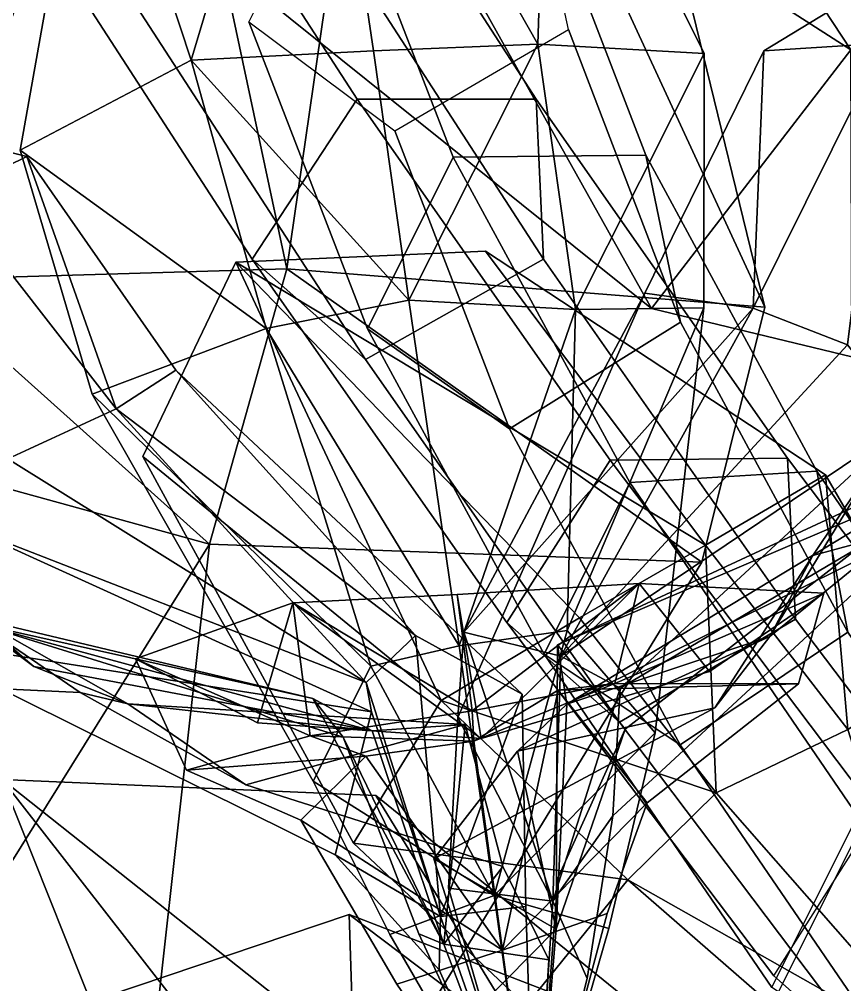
# Model space of a CAD drawing. Header units: metres. Extents: x -488 to 282, y -579 to 399.
# Drawn here: x -65.57 to -52.36, y 300.25 to 315.69 of the extents above; entities that cross this region are included whole.
import ezdxf

# ---------------------------------------------------------------- set-up
doc = ezdxf.new("R2010")
doc.units = ezdxf.units.M

msp = doc.modelspace()

# ---------------------------------------------------------------- linework, layer by layer
at = {"layer": 'coreopsi_1InfInt', "color": 3}
for points in [[(-60.1623, 314.4141, 371.7483), (-63.9857, 320.3177, 379.5451), (-65.6881, 317.7935, 380.6216), (-61.8406, 311.8542, 372.7771)], [(-57.298, 314.4136, 373.2398), (-61.09732, 320.2814, 380.989), (-63.9857, 320.3177, 379.5451), (-60.1623, 314.4141, 371.7483)], [(-57.1794, 311.8532, 375.2043), (-60.9876, 317.7344, 382.9713), (-61.09732, 320.2814, 380.989), (-57.298, 314.4136, 373.2398)], [(-61.8406, 311.8542, 372.7771), (-65.6881, 317.7935, 380.6216), (-63.8677, 316.1735, 382.7408), (-60.02931, 310.2476, 374.914)], [(-60.02931, 310.2476, 374.914), (-63.8677, 316.1735, 382.7408), (-60.9876, 317.7344, 382.9713), (-57.1794, 311.8532, 375.2043)], [(-56.114, 308.6348, 363.9719), (-60.1623, 314.4141, 371.7483), (-61.8406, 311.8542, 372.7771), (-57.767, 306.0399, 364.9532)], [(-53.2752, 308.6692, 365.5109), (-57.298, 314.4136, 373.2398), (-60.1623, 314.4141, 371.7483), (-56.114, 308.6348, 363.9719)], [(-53.1471, 306.0959, 367.4577), (-57.1794, 311.8532, 375.2043), (-57.298, 314.4136, 373.2398), (-53.2752, 308.6692, 365.5109)], [(-57.767, 306.0399, 364.9532), (-61.8406, 311.8542, 372.7771), (-60.02931, 310.2476, 374.914), (-55.9651, 304.4463, 367.1078)], [(-55.9651, 304.4463, 367.1078), (-60.02931, 310.2476, 374.914), (-57.1794, 311.8532, 375.2043), (-53.1471, 306.0959, 367.4577)], [(-51.8434, 302.9832, 356.2206), (-56.114, 308.6348, 363.9719), (-57.767, 306.0399, 364.9532), (-53.4963, 300.3883, 357.2019)], [(-49.0046, 303.0176, 357.7596), (-53.2752, 308.6692, 365.5109), (-56.114, 308.6348, 363.9719), (-51.8434, 302.9832, 356.2206)], [(-48.8765, 300.4443, 359.7064), (-53.1471, 306.0959, 367.4577), (-53.2752, 308.6692, 365.5109), (-49.0046, 303.0176, 357.7596)], [(-53.4963, 300.3883, 357.2019), (-57.767, 306.0399, 364.9532), (-55.9651, 304.4463, 367.1078), (-51.6944, 298.7947, 359.3566)], [(-51.6944, 298.7947, 359.3566), (-55.9651, 304.4463, 367.1078), (-53.1471, 306.0959, 367.4577), (-48.8765, 300.4443, 359.7064)], [(-47.5608, 297.293, 348.4448), (-52.06836, 302.835, 356.1957), (-53.4401, 300.0885, 357.3616), (-48.9666, 294.5897, 349.6696)]]:
    msp.add_3dface(points, dxfattribs=at)
at = {"layer": 'coreopsi_1Pdcel', "color": 3}
for points in [[(-58.6247, 313.4855, 373.572), (-60.5261, 318.3973, 382.9061), (-61.8979, 315.6508, 384.0719), (-59.9965, 310.739, 374.7379)], [(-55.54, 313.5164, 374.5272), (-57.3749, 318.2856, 383.6033), (-60.5261, 318.3973, 382.9061), (-58.6247, 313.4855, 373.572)], [(-54.9881, 310.8452, 376.256), (-56.7821, 315.5267, 385.1737), (-57.3749, 318.2856, 383.6033), (-55.54, 313.5164, 374.5272)], [(-59.9965, 310.739, 374.7379), (-61.8979, 315.6508, 384.0719), (-59.5615, 313.9077, 385.4616), (-57.7265, 309.1385, 376.3855)], [(-57.7265, 309.1385, 376.3855), (-59.5615, 313.9077, 385.4616), (-56.7821, 315.5267, 385.1737), (-54.9881, 310.8452, 376.256)], [(-52.8039, 308.4625, 365.8404), (-55.54, 313.5164, 374.5272), (-58.6247, 313.4855, 373.572), (-55.7964, 308.2814, 364.6399)], [(-52.3087, 305.8836, 367.72), (-54.9881, 310.8452, 376.256), (-55.54, 313.5164, 374.5272), (-52.8039, 308.4625, 365.8404)], [(-55.7964, 308.2814, 364.6399), (-58.6247, 313.4855, 373.572), (-59.9965, 310.739, 374.7379), (-57.1681, 305.5349, 365.8058)], [(-57.1681, 305.5349, 365.8058), (-59.9965, 310.739, 374.7379), (-57.7265, 309.1385, 376.3855), (-54.9905, 304.0846, 367.6987)], [(-54.9905, 304.0846, 367.6987), (-57.7265, 309.1385, 376.3855), (-54.9881, 310.8452, 376.256), (-52.3087, 305.8836, 367.72)], [(-49.1601, 303.1285, 357.562), (-52.8039, 308.4625, 365.8404), (-55.7964, 308.2814, 364.6399), (-52.1526, 302.9474, 356.3615)], [(-48.6649, 300.5497, 359.4415), (-52.3087, 305.8836, 367.72), (-52.8039, 308.4625, 365.8404), (-49.1601, 303.1285, 357.562)], [(-52.1526, 302.9474, 356.3615), (-55.7964, 308.2814, 364.6399), (-57.1681, 305.5349, 365.8058), (-53.5244, 300.2009, 357.5273)], [(-51.3467, 298.7507, 359.4203), (-54.9905, 304.0846, 367.6987), (-52.3087, 305.8836, 367.72), (-48.6649, 300.5497, 359.4415)], [(-53.5244, 300.2009, 357.5273), (-57.1681, 305.5349, 365.8058), (-54.9905, 304.0846, 367.6987), (-51.3467, 298.7507, 359.4203)]]:
    msp.add_3dface(points, dxfattribs=at)
at = {"layer": 'coreopsi_1Petal1', "color": 3}
for points in [[(-60.8493, 320.7155, 407.27), (-52.2617, 315.2002, 419.8884), (-58.03383, 323.9669, 405.9756)], [(-60.8493, 320.7155, 407.27), (-58.03383, 323.9669, 405.9756), (-52.2617, 315.2002, 419.8884)], [(-58.03383, 323.9669, 405.9756), (-52.2617, 315.2002, 419.8884), (-46.9813, 319.6498, 419.1722)], [(-58.03383, 323.9669, 405.9756), (-46.9813, 319.6498, 419.1722), (-52.2617, 315.2002, 419.8884)], [(-63.4394, 321.7989, 406.2522), (-61.2859, 311.6996, 421.1251), (-59.5315, 323.8283, 406.7253)], [(-63.4394, 321.7989, 406.2522), (-59.5315, 323.8283, 406.7253), (-61.2859, 311.6996, 421.1251)], [(-61.2859, 311.6996, 421.1251), (-53.6404, 311.0825, 421.0309), (-59.5315, 323.8283, 406.7253)], [(-61.2859, 311.6996, 421.1251), (-59.5315, 323.8283, 406.7253), (-53.6404, 311.0825, 421.0309)], [(-59.5315, 323.8283, 406.7253), (-53.6404, 311.0825, 421.0309), (-55.9557, 320.5616, 403.0473)], [(-59.5315, 323.8283, 406.7253), (-55.9557, 320.5616, 403.0473), (-53.6404, 311.0825, 421.0309)], [(-80.8054, 317.8318, 414.5568), (-77.1933, 311.4828, 416.899), (-64.5336, 322.9262, 406.3829)], [(-80.8054, 317.8318, 414.5568), (-64.5336, 322.9262, 406.3829), (-77.1933, 311.4828, 416.899)], [(-64.5336, 322.9262, 406.3829), (-77.1933, 311.4828, 416.899), (-63.2759, 317.8304, 403.311)], [(-64.5336, 322.9262, 406.3829), (-63.2759, 317.8304, 403.311), (-77.1933, 311.4828, 416.899)], [(-67.8192, 322.1645, 405.326), (-73.461, 313.0645, 417.5224), (-63.4394, 321.7989, 406.2522)], [(-67.8192, 322.1645, 405.326), (-63.4394, 321.7989, 406.2522), (-73.461, 313.0645, 417.5224)], [(-63.4394, 321.7989, 406.2522), (-73.461, 313.0645, 417.5224), (-67.2487, 311.5212, 420.2095)], [(-63.4394, 321.7989, 406.2522), (-67.2487, 311.5212, 420.2095), (-73.461, 313.0645, 417.5224)], [(-67.2487, 311.5212, 420.2095), (-61.2859, 311.6996, 421.1251), (-63.4394, 321.7989, 406.2522)], [(-67.2487, 311.5212, 420.2095), (-63.4394, 321.7989, 406.2522), (-61.2859, 311.6996, 421.1251)], [(-60.8577, 321.6022, 302.045), (-64.4275, 319.9188, 303.7593), (-62.8201, 315.0346, 310.0045)], [(-60.8577, 321.6022, 302.045), (-62.8201, 315.0346, 310.0045), (-64.4275, 319.9188, 303.7593)], [(-60.8577, 321.6022, 302.045), (-62.8201, 315.0346, 310.0045), (-59.9017, 315.1851, 310.5082)], [(-60.8577, 321.6022, 302.045), (-59.9017, 315.1851, 310.5082), (-62.8201, 315.0346, 310.0045)], [(-57.2713, 315.2949, 311.0136), (-57.1156, 320.1652, 304.6288), (-60.8577, 321.6022, 302.045)], [(-57.2713, 315.2949, 311.0136), (-60.8577, 321.6022, 302.045), (-57.1156, 320.1652, 304.6288)], [(-59.9017, 315.1851, 310.5082), (-57.2713, 315.2949, 311.0136), (-60.8577, 321.6022, 302.045)], [(-59.9017, 315.1851, 310.5082), (-60.8577, 321.6022, 302.045), (-57.2713, 315.2949, 311.0136)], [(-64.5581, 318.3719, 403.7068), (-55.4523, 311.0632, 420.7401), (-60.8493, 320.7155, 407.27)], [(-64.5581, 318.3719, 403.7068), (-60.8493, 320.7155, 407.27), (-55.4523, 311.0632, 420.7401)], [(-60.8493, 320.7155, 407.27), (-55.4523, 311.0632, 420.7401), (-52.2617, 315.2002, 419.8884)], [(-60.8493, 320.7155, 407.27), (-52.2617, 315.2002, 419.8884), (-55.4523, 311.0632, 420.7401)], [(-54.6088, 315.1452, 310.7393), (-57.1156, 320.1652, 304.6288), (-57.2713, 315.2949, 311.0136)], [(-54.6088, 315.1452, 310.7393), (-57.2713, 315.2949, 311.0136), (-57.1156, 320.1652, 304.6288)], [(-62.8201, 315.0346, 310.0045), (-64.4275, 319.9188, 303.7593), (-65.5529, 313.5982, 310.1531)], [(-62.8201, 315.0346, 310.0045), (-65.5529, 313.5982, 310.1531), (-64.4275, 319.9188, 303.7593)], [(-51.7176, 315.3063, 312.686), (-45.9561, 319.8627, 309.297), (-53.6543, 315.1862, 310.28)], [(-51.7176, 315.3063, 312.686), (-53.6543, 315.1862, 310.28), (-45.9561, 319.8627, 309.297)], [(-65.4464, 313.4942, 311.0572), (-73.3964, 315.484, 309.7686), (-66.6935, 312.8864, 313.3511)], [(-65.4464, 313.4942, 311.0572), (-66.6935, 312.8864, 313.3511), (-73.3964, 315.484, 309.7686)], [(-59.3328, 311.1958, 311.4252), (-57.2713, 315.2949, 311.0136), (-59.9017, 315.1851, 310.5082)], [(-59.3328, 311.1958, 311.4252), (-59.9017, 315.1851, 310.5082), (-57.2713, 315.2949, 311.0136)], [(-59.3328, 311.1958, 311.4252), (-56.6668, 311.0478, 311.8011), (-57.2713, 315.2949, 311.0136)], [(-59.3328, 311.1958, 311.4252), (-57.2713, 315.2949, 311.0136), (-56.6668, 311.0478, 311.8011)], [(-56.6668, 311.0478, 311.8011), (-54.6088, 315.1452, 310.7393), (-57.2713, 315.2949, 311.0136)], [(-56.6668, 311.0478, 311.8011), (-57.2713, 315.2949, 311.0136), (-54.6088, 315.1452, 310.7393)], [(-51.7176, 315.3063, 312.686), (-53.6543, 315.1862, 310.28), (-53.8224, 311.0699, 313.2915)], [(-51.7176, 315.3063, 312.686), (-53.8224, 311.0699, 313.2915), (-53.6543, 315.1862, 310.28)], [(-51.7176, 315.3063, 312.686), (-53.8224, 311.0699, 313.2915), (-52.3164, 310.4846, 314.99)], [(-51.7176, 315.3063, 312.686), (-52.3164, 310.4846, 314.99), (-53.8224, 311.0699, 313.2915)], [(-59.9017, 315.1851, 310.5082), (-62.8201, 315.0346, 310.0045), (-59.3328, 311.1958, 311.4252)], [(-59.9017, 315.1851, 310.5082), (-59.3328, 311.1958, 311.4252), (-62.8201, 315.0346, 310.0045)], [(-54.6157, 311.0746, 311.6597), (-54.6088, 315.1452, 310.7393), (-56.6668, 311.0478, 311.8011)], [(-54.6157, 311.0746, 311.6597), (-56.6668, 311.0478, 311.8011), (-54.6088, 315.1452, 310.7393)], [(-53.8224, 311.0699, 313.2915), (-53.6543, 315.1862, 310.28), (-55.5608, 311.3101, 310.8836)], [(-53.8224, 311.0699, 313.2915), (-55.5608, 311.3101, 310.8836), (-53.6543, 315.1862, 310.28)], [(-55.4523, 311.0632, 420.7401), (-52.2458, 310.2892, 430.9657), (-52.2617, 315.2002, 419.8884)], [(-55.4523, 311.0632, 420.7401), (-52.2617, 315.2002, 419.8884), (-52.2458, 310.2892, 430.9657)], [(-62.8201, 315.0346, 310.0045), (-65.5529, 313.5982, 310.1531), (-61.6165, 310.7423, 311.699)], [(-62.8201, 315.0346, 310.0045), (-61.6165, 310.7423, 311.699), (-65.5529, 313.5982, 310.1531)], [(-62.8201, 315.0346, 310.0045), (-61.6165, 310.7423, 311.699), (-59.3328, 311.1958, 311.4252)], [(-62.8201, 315.0346, 310.0045), (-59.3328, 311.1958, 311.4252), (-61.6165, 310.7423, 311.699)], [(-61.6165, 310.7423, 311.699), (-65.5529, 313.5982, 310.1531), (-64.4047, 309.6918, 311.7169)], [(-61.6165, 310.7423, 311.699), (-64.4047, 309.6918, 311.7169), (-65.5529, 313.5982, 310.1531)], [(-64.0191, 309.4577, 313.0122), (-65.4464, 313.4942, 311.0572), (-66.6935, 312.8864, 313.3511)], [(-64.0191, 309.4577, 313.0122), (-66.6935, 312.8864, 313.3511), (-65.4464, 313.4942, 311.0572)], [(-63.06568, 310.075, 311.2982), (-65.4464, 313.4942, 311.0572), (-64.0191, 309.4577, 313.0122)], [(-63.06568, 310.075, 311.2982), (-64.0191, 309.4577, 313.0122), (-65.4464, 313.4942, 311.0572)], [(-65.7511, 308.6581, 314.9178), (-64.0191, 309.4577, 313.0122), (-66.6935, 312.8864, 313.3511)], [(-65.7511, 308.6581, 314.9178), (-66.6935, 312.8864, 313.3511), (-64.0191, 309.4577, 313.0122)], [(-54.5874, 307.2781, 407.1255), (-58.1085, 311.9804, 403.3595), (-62.1053, 311.8026, 402.2822)], [(-54.5874, 307.2781, 407.1255), (-62.1053, 311.8026, 402.2822), (-58.1085, 311.9804, 403.3595)], [(-52.6648, 308.4011, 406.442), (-58.1085, 311.9804, 403.3595), (-54.5874, 307.2781, 407.1255)], [(-52.6648, 308.4011, 406.442), (-54.5874, 307.2781, 407.1255), (-58.1085, 311.9804, 403.3595)], [(-62.5274, 307.2923, 432.5173), (-61.2859, 311.6996, 421.1251), (-67.2487, 311.5212, 420.2095)], [(-62.5274, 307.2923, 432.5173), (-67.2487, 311.5212, 420.2095), (-61.2859, 311.6996, 421.1251)], [(-62.1053, 311.8026, 402.2822), (-63.59, 308.6976, 403.7418), (-58.8166, 304.7937, 407.1134)], [(-62.1053, 311.8026, 402.2822), (-58.8166, 304.7937, 407.1134), (-63.59, 308.6976, 403.7418)], [(-62.5274, 307.2923, 432.5173), (-54.6475, 307.0043, 431.4445), (-61.2859, 311.6996, 421.1251)], [(-62.5274, 307.2923, 432.5173), (-61.2859, 311.6996, 421.1251), (-54.6475, 307.0043, 431.4445)], [(-56.605, 306.1149, 407.1019), (-54.5874, 307.2781, 407.1255), (-62.1053, 311.8026, 402.2822)], [(-56.605, 306.1149, 407.1019), (-62.1053, 311.8026, 402.2822), (-54.5874, 307.2781, 407.1255)], [(-62.1053, 311.8026, 402.2822), (-58.8166, 304.7937, 407.1134), (-56.605, 306.1149, 407.1019)], [(-62.1053, 311.8026, 402.2822), (-56.605, 306.1149, 407.1019), (-58.8166, 304.7937, 407.1134)], [(-61.2859, 311.6996, 421.1251), (-54.6475, 307.0043, 431.4445), (-53.6404, 311.0825, 421.0309)], [(-61.2859, 311.6996, 421.1251), (-53.6404, 311.0825, 421.0309), (-54.6475, 307.0043, 431.4445)], [(-69.5809, 309.2332, 430.3351), (-62.5274, 307.2923, 432.5173), (-67.2487, 311.5212, 420.2095)], [(-69.5809, 309.2332, 430.3351), (-67.2487, 311.5212, 420.2095), (-62.5274, 307.2923, 432.5173)], [(-59.3328, 311.1958, 311.4252), (-61.6165, 310.7423, 311.699), (-58.5285, 305.6691, 315.4657)], [(-59.3328, 311.1958, 311.4252), (-58.5285, 305.6691, 315.4657), (-61.6165, 310.7423, 311.699)], [(-58.5285, 305.6691, 315.4657), (-56.6668, 311.0478, 311.8011), (-59.3328, 311.1958, 311.4252)], [(-58.5285, 305.6691, 315.4657), (-59.3328, 311.1958, 311.4252), (-56.6668, 311.0478, 311.8011)], [(-58.4545, 305.8867, 315.6622), (-55.5608, 311.3101, 310.8836), (-58.5527, 304.5226, 313.7361)], [(-58.4545, 305.8867, 315.6622), (-58.5527, 304.5226, 313.7361), (-55.5608, 311.3101, 310.8836)], [(-53.8224, 311.0699, 313.2915), (-55.5608, 311.3101, 310.8836), (-58.4545, 305.8867, 315.6622)], [(-53.8224, 311.0699, 313.2915), (-58.4545, 305.8867, 315.6622), (-55.5608, 311.3101, 310.8836)], [(-56.8011, 305.9131, 315.4556), (-56.6668, 311.0478, 311.8011), (-58.5285, 305.6691, 315.4657)], [(-56.8011, 305.9131, 315.4556), (-58.5285, 305.6691, 315.4657), (-56.6668, 311.0478, 311.8011)], [(-56.9004, 305.5041, 316.2929), (-53.8224, 311.0699, 313.2915), (-58.4545, 305.8867, 315.6622)], [(-56.9004, 305.5041, 316.2929), (-58.4545, 305.8867, 315.6622), (-53.8224, 311.0699, 313.2915)], [(-52.3164, 310.4846, 314.99), (-53.8224, 311.0699, 313.2915), (-56.9004, 305.5041, 316.2929)], [(-52.3164, 310.4846, 314.99), (-56.9004, 305.5041, 316.2929), (-53.8224, 311.0699, 313.2915)], [(-55.3926, 304.2741, 315.842), (-54.6157, 311.0746, 311.6597), (-56.8011, 305.9131, 315.4556)], [(-55.3926, 304.2741, 315.842), (-56.8011, 305.9131, 315.4556), (-54.6157, 311.0746, 311.6597)], [(-56.8011, 305.9131, 315.4556), (-54.6157, 311.0746, 311.6597), (-56.6668, 311.0478, 311.8011)], [(-56.8011, 305.9131, 315.4556), (-56.6668, 311.0478, 311.8011), (-54.6157, 311.0746, 311.6597)], [(-61.6165, 310.7423, 311.699), (-64.4047, 309.6918, 311.7169), (-59.9449, 305.3393, 316.3846)], [(-61.6165, 310.7423, 311.699), (-59.9449, 305.3393, 316.3846), (-64.4047, 309.6918, 311.7169)], [(-58.5285, 305.6691, 315.4657), (-61.6165, 310.7423, 311.699), (-59.9449, 305.3393, 316.3846)], [(-58.5285, 305.6691, 315.4657), (-59.9449, 305.3393, 316.3846), (-61.6165, 310.7423, 311.699)], [(-56.9004, 305.5041, 316.2929), (-51.331, 309.2496, 317.1752), (-52.3164, 310.4846, 314.99)], [(-56.9004, 305.5041, 316.2929), (-52.3164, 310.4846, 314.99), (-51.331, 309.2496, 317.1752)], [(-59.2262, 305.8323, 314.9154), (-63.06568, 310.075, 311.2982), (-64.0191, 309.4577, 313.0122)], [(-59.2262, 305.8323, 314.9154), (-64.0191, 309.4577, 313.0122), (-63.06568, 310.075, 311.2982)], [(-57.5197, 304.8965, 313.8998), (-63.06568, 310.075, 311.2982), (-59.2262, 305.8323, 314.9154)], [(-57.5197, 304.8965, 313.8998), (-59.2262, 305.8323, 314.9154), (-63.06568, 310.075, 311.2982)], [(-59.9449, 305.3393, 316.3846), (-64.4047, 309.6918, 311.7169), (-60.8665, 303.4998, 315.2238)], [(-59.9449, 305.3393, 316.3846), (-60.8665, 303.4998, 315.2238), (-64.4047, 309.6918, 311.7169)], [(-60.01786, 305.0803, 316.2761), (-64.0191, 309.4577, 313.0122), (-65.7511, 308.6581, 314.9178)], [(-60.01786, 305.0803, 316.2761), (-65.7511, 308.6581, 314.9178), (-64.0191, 309.4577, 313.0122)], [(-59.2262, 305.8323, 314.9154), (-64.0191, 309.4577, 313.0122), (-60.01786, 305.0803, 316.2761)], [(-59.2262, 305.8323, 314.9154), (-60.01786, 305.0803, 316.2761), (-64.0191, 309.4577, 313.0122)], [(-74.7915, 287.6216, 446.4449), (-62.5274, 307.2923, 432.5173), (-69.5809, 309.2332, 430.3351)], [(-74.7915, 287.6216, 446.4449), (-69.5809, 309.2332, 430.3351), (-62.5274, 307.2923, 432.5173)], [(-55.9511, 304.9888, 317.6629), (-51.331, 309.2496, 317.1752), (-56.9004, 305.5041, 316.2929)], [(-55.9511, 304.9888, 317.6629), (-56.9004, 305.5041, 316.2929), (-51.331, 309.2496, 317.1752)], [(-55.9511, 304.9888, 317.6629), (-50.1815, 308.3899, 318.6472), (-51.331, 309.2496, 317.1752)], [(-55.9511, 304.9888, 317.6629), (-51.331, 309.2496, 317.1752), (-50.1815, 308.3899, 318.6472)], [(-52.8706, 307.111, 328.2674), (-45.4742, 309.1185, 331.4432), (-51.768, 308.7621, 326.4661)], [(-52.8706, 307.111, 328.2674), (-51.768, 308.7621, 326.4661), (-45.4742, 309.1185, 331.4432)], [(-56.9541, 305.6853, 316.5289), (-49.9546, 308.9382, 317.5523), (-55.8738, 304.3348, 314.9198)], [(-56.9541, 305.6853, 316.5289), (-55.8738, 304.3348, 314.9198), (-49.9546, 308.9382, 317.5523)], [(-51.1033, 308.1866, 320.1968), (-49.9546, 308.9382, 317.5523), (-56.9541, 305.6853, 316.5289)], [(-51.1033, 308.1866, 320.1968), (-56.9541, 305.6853, 316.5289), (-49.9546, 308.9382, 317.5523)], [(-53.5595, 305.8156, 323.7953), (-52.8706, 307.111, 328.2674), (-51.768, 308.7621, 326.4661)], [(-53.5595, 305.8156, 323.7953), (-51.768, 308.7621, 326.4661), (-52.8706, 307.111, 328.2674)], [(-51.9032, 307.1626, 322.148), (-53.5595, 305.8156, 323.7953), (-51.768, 308.7621, 326.4661)], [(-51.9032, 307.1626, 322.148), (-51.768, 308.7621, 326.4661), (-53.5595, 305.8156, 323.7953)], [(-65.7511, 308.6581, 314.9178), (-66.5493, 307.6212, 316.863), (-60.01786, 305.0803, 316.2761)], [(-65.7511, 308.6581, 314.9178), (-60.01786, 305.0803, 316.2761), (-66.5493, 307.6212, 316.863)], [(-58.8166, 304.7937, 407.1134), (-63.59, 308.6976, 403.7418), (-60.2212, 302.5092, 407.2518)], [(-58.8166, 304.7937, 407.1134), (-60.2212, 302.5092, 407.2518), (-63.59, 308.6976, 403.7418)], [(-65.3379, 305.336, 322.0759), (-66.2475, 306.0237, 319.6323), (-68.7887, 308.3811, 322.2798)], [(-65.3379, 305.336, 322.0759), (-68.7887, 308.3811, 322.2798), (-66.2475, 306.0237, 319.6323)], [(-65.3379, 305.336, 322.0759), (-68.7887, 308.3811, 322.2798), (-67.8489, 307.4302, 324.6034)], [(-65.3379, 305.336, 322.0759), (-67.8489, 307.4302, 324.6034), (-68.7887, 308.3811, 322.2798)], [(-56.06935, 302.9457, 318.4574), (-50.1815, 308.3899, 318.6472), (-55.9511, 304.9888, 317.6629)], [(-56.06935, 302.9457, 318.4574), (-55.9511, 304.9888, 317.6629), (-50.1815, 308.3899, 318.6472)], [(-52.309, 304.3276, 406.4457), (-52.6648, 308.4011, 406.442), (-54.5874, 307.2781, 407.1255)], [(-52.309, 304.3276, 406.4457), (-54.5874, 307.2781, 407.1255), (-52.6648, 308.4011, 406.442)], [(-50.8626, 305.2839, 406.0163), (-52.6648, 308.4011, 406.442), (-52.309, 304.3276, 406.4457)], [(-50.8626, 305.2839, 406.0163), (-52.309, 304.3276, 406.4457), (-52.6648, 308.4011, 406.442)], [(-56.8046, 304.7332, 317.9538), (-51.1033, 308.1866, 320.1968), (-56.9541, 305.6853, 316.5289)], [(-56.8046, 304.7332, 317.9538), (-56.9541, 305.6853, 316.5289), (-51.1033, 308.1866, 320.1968)], [(-51.9032, 307.1626, 322.148), (-51.1033, 308.1866, 320.1968), (-56.8046, 304.7332, 317.9538)], [(-51.9032, 307.1626, 322.148), (-56.8046, 304.7332, 317.9538), (-51.1033, 308.1866, 320.1968)], [(-66.5493, 307.6212, 316.863), (-67.5517, 305.8135, 319.0089), (-59.9352, 304.6114, 317.9292)], [(-66.5493, 307.6212, 316.863), (-59.9352, 304.6114, 317.9292), (-67.5517, 305.8135, 319.0089)], [(-60.01786, 305.0803, 316.2761), (-66.5493, 307.6212, 316.863), (-59.9352, 304.6114, 317.9292)], [(-60.01786, 305.0803, 316.2761), (-59.9352, 304.6114, 317.9292), (-66.5493, 307.6212, 316.863)], [(-67.8489, 307.4302, 324.6034), (-66.7509, 306.3934, 327.1554), (-65.3379, 305.336, 322.0759)], [(-67.8489, 307.4302, 324.6034), (-65.3379, 305.336, 322.0759), (-66.7509, 306.3934, 327.1554)], [(-74.7915, 287.6216, 446.4449), (-64.3289, 291.1534, 445.5572), (-62.5274, 307.2923, 432.5173)], [(-74.7915, 287.6216, 446.4449), (-62.5274, 307.2923, 432.5173), (-64.3289, 291.1534, 445.5572)], [(-62.5274, 307.2923, 432.5173), (-64.3289, 291.1534, 445.5572), (-54.6475, 307.0043, 431.4445)], [(-62.5274, 307.2923, 432.5173), (-54.6475, 307.0043, 431.4445), (-64.3289, 291.1534, 445.5572)], [(-54.4147, 303.3135, 406.606), (-54.5874, 307.2781, 407.1255), (-56.605, 306.1149, 407.1019)], [(-54.4147, 303.3135, 406.606), (-56.605, 306.1149, 407.1019), (-54.5874, 307.2781, 407.1255)], [(-54.4147, 303.3135, 406.606), (-52.309, 304.3276, 406.4457), (-54.5874, 307.2781, 407.1255)], [(-54.4147, 303.3135, 406.606), (-54.5874, 307.2781, 407.1255), (-52.309, 304.3276, 406.4457)], [(-56.8046, 304.7332, 317.9538), (-53.5595, 305.8156, 323.7953), (-51.9032, 307.1626, 322.148)], [(-56.8046, 304.7332, 317.9538), (-51.9032, 307.1626, 322.148), (-53.5595, 305.8156, 323.7953)], [(-54.4407, 304.6768, 325.263), (-52.8706, 307.111, 328.2674), (-53.5595, 305.8156, 323.7953)], [(-54.4407, 304.6768, 325.263), (-53.5595, 305.8156, 323.7953), (-52.8706, 307.111, 328.2674)], [(-58.5633, 306.489, 329.321), (-55.6485, 306.6651, 329.8369), (-58.3215, 304.6248, 325.6407)], [(-58.5633, 306.489, 329.321), (-58.3215, 304.6248, 325.6407), (-55.6485, 306.6651, 329.8369)], [(-58.1769, 304.1845, 339.7258), (-55.6485, 306.6651, 329.8369), (-58.5633, 306.489, 329.321)], [(-58.1769, 304.1845, 339.7258), (-58.5633, 306.489, 329.321), (-55.6485, 306.6651, 329.8369)], [(-55.6485, 306.6651, 329.8369), (-56.03609, 305.0655, 325.3608), (-58.3215, 304.6248, 325.6407)], [(-55.6485, 306.6651, 329.8369), (-58.3215, 304.6248, 325.6407), (-56.03609, 305.0655, 325.3608)], [(-58.1769, 304.1845, 339.7258), (-54.5224, 305.2566, 337.7229), (-55.6485, 306.6651, 329.8369)], [(-58.1769, 304.1845, 339.7258), (-55.6485, 306.6651, 329.8369), (-54.5224, 305.2566, 337.7229)], [(-55.6485, 306.6651, 329.8369), (-52.6953, 306.511, 328.9373), (-56.03609, 305.0655, 325.3608)], [(-55.6485, 306.6651, 329.8369), (-56.03609, 305.0655, 325.3608), (-52.6953, 306.511, 328.9373)], [(-55.6485, 306.6651, 329.8369), (-54.5224, 305.2566, 337.7229), (-52.6953, 306.511, 328.9373)], [(-55.6485, 306.6651, 329.8369), (-52.6953, 306.511, 328.9373), (-54.5224, 305.2566, 337.7229)], [(-58.3215, 304.6248, 325.6407), (-61.1902, 306.3536, 328.8035), (-58.5633, 306.489, 329.321)], [(-58.3215, 304.6248, 325.6407), (-58.5633, 306.489, 329.321), (-61.1902, 306.3536, 328.8035)], [(-58.5633, 306.489, 329.321), (-61.1902, 306.3536, 328.8035), (-58.1769, 304.1845, 339.7258)], [(-58.5633, 306.489, 329.321), (-58.1769, 304.1845, 339.7258), (-61.1902, 306.3536, 328.8035)], [(-56.03609, 305.0655, 325.3608), (-52.6953, 306.511, 328.9373), (-53.1016, 305.0599, 324.8443)], [(-56.03609, 305.0655, 325.3608), (-53.1016, 305.0599, 324.8443), (-52.6953, 306.511, 328.9373)], [(-66.7509, 306.3934, 327.1554), (-72.9938, 305.3127, 332.1853), (-64.594, 304.9229, 328.8105)], [(-66.7509, 306.3934, 327.1554), (-64.594, 304.9229, 328.8105), (-72.9938, 305.3127, 332.1853)], [(-60.3847, 304.2083, 314.517), (-67.3248, 306.3618, 317.914), (-60.8712, 304.8247, 316.567)], [(-60.3847, 304.2083, 314.517), (-60.8712, 304.8247, 316.567), (-67.3248, 306.3618, 317.914)], [(-60.8712, 304.8247, 316.567), (-67.3248, 306.3618, 317.914), (-66.2475, 306.0237, 319.6323)], [(-60.8712, 304.8247, 316.567), (-66.2475, 306.0237, 319.6323), (-67.3248, 306.3618, 317.914)], [(-66.7509, 306.3934, 327.1554), (-64.594, 304.9229, 328.8105), (-63.8301, 304.7379, 323.7683)], [(-66.7509, 306.3934, 327.1554), (-63.8301, 304.7379, 323.7683), (-64.594, 304.9229, 328.8105)], [(-66.7509, 306.3934, 327.1554), (-63.8301, 304.7379, 323.7683), (-65.3379, 305.336, 322.0759)], [(-66.7509, 306.3934, 327.1554), (-65.3379, 305.336, 322.0759), (-63.8301, 304.7379, 323.7683)], [(-63.7082, 305.46, 328.5854), (-61.7549, 304.4373, 336.583), (-61.1902, 306.3536, 328.8035)], [(-63.7082, 305.46, 328.5854), (-61.1902, 306.3536, 328.8035), (-61.7549, 304.4373, 336.583)], [(-60.9118, 304.2256, 325.0065), (-63.7082, 305.46, 328.5854), (-61.1902, 306.3536, 328.8035)], [(-60.9118, 304.2256, 325.0065), (-61.1902, 306.3536, 328.8035), (-63.7082, 305.46, 328.5854)], [(-61.1902, 306.3536, 328.8035), (-61.7549, 304.4373, 336.583), (-58.1769, 304.1845, 339.7258)], [(-61.1902, 306.3536, 328.8035), (-58.1769, 304.1845, 339.7258), (-61.7549, 304.4373, 336.583)], [(-58.3215, 304.6248, 325.6407), (-60.9118, 304.2256, 325.0065), (-61.1902, 306.3536, 328.8035)], [(-58.3215, 304.6248, 325.6407), (-61.1902, 306.3536, 328.8035), (-60.9118, 304.2256, 325.0065)], [(-56.605, 306.1149, 407.1019), (-58.8166, 304.7937, 407.1134), (-54.4147, 303.3135, 406.606)], [(-56.605, 306.1149, 407.1019), (-54.4147, 303.3135, 406.606), (-58.8166, 304.7937, 407.1134)], [(-60.8712, 304.8247, 316.567), (-66.2475, 306.0237, 319.6323), (-59.9219, 304.3094, 317.9371)], [(-60.8712, 304.8247, 316.567), (-59.9219, 304.3094, 317.9371), (-66.2475, 306.0237, 319.6323)], [(-59.9219, 304.3094, 317.9371), (-66.2475, 306.0237, 319.6323), (-65.3379, 305.336, 322.0759)], [(-59.9219, 304.3094, 317.9371), (-65.3379, 305.336, 322.0759), (-66.2475, 306.0237, 319.6323)], [(-59.9352, 304.6114, 317.9292), (-67.5517, 305.8135, 319.0089), (-60.5116, 302.3231, 317.8205)], [(-59.9352, 304.6114, 317.9292), (-60.5116, 302.3231, 317.8205), (-67.5517, 305.8135, 319.0089)], [(-58.8281, 301.3359, 314.8989), (-59.2262, 305.8323, 314.9154), (-60.01786, 305.0803, 316.2761)], [(-58.8281, 301.3359, 314.8989), (-60.01786, 305.0803, 316.2761), (-59.2262, 305.8323, 314.9154)], [(-58.8281, 301.3359, 314.8989), (-57.5197, 304.8965, 313.8998), (-59.2262, 305.8323, 314.9154)], [(-58.8281, 301.3359, 314.8989), (-59.2262, 305.8323, 314.9154), (-57.5197, 304.8965, 313.8998)], [(-58.4545, 305.8867, 315.6622), (-58.5527, 304.5226, 313.7361), (-57.03279, 301.58, 314.9086)], [(-58.4545, 305.8867, 315.6622), (-57.03279, 301.58, 314.9086), (-58.5527, 304.5226, 313.7361)], [(-57.9704, 301.675, 314.4322), (-56.8011, 305.9131, 315.4556), (-58.5285, 305.6691, 315.4657)], [(-57.9704, 301.675, 314.4322), (-58.5285, 305.6691, 315.4657), (-56.8011, 305.9131, 315.4556)], [(-56.9004, 305.5041, 316.2929), (-58.4545, 305.8867, 315.6622), (-57.03279, 301.58, 314.9086)], [(-56.9004, 305.5041, 316.2929), (-57.03279, 301.58, 314.9086), (-58.4545, 305.8867, 315.6622)], [(-57.9704, 301.675, 314.4322), (-55.3926, 304.2741, 315.842), (-56.8011, 305.9131, 315.4556)], [(-57.9704, 301.675, 314.4322), (-56.8011, 305.9131, 315.4556), (-55.3926, 304.2741, 315.842)], [(-57.5962, 303.9812, 319.3145), (-53.5595, 305.8156, 323.7953), (-56.8046, 304.7332, 317.9538)], [(-57.5962, 303.9812, 319.3145), (-56.8046, 304.7332, 317.9538), (-53.5595, 305.8156, 323.7953)], [(-57.5962, 303.9812, 319.3145), (-54.4407, 304.6768, 325.263), (-53.5595, 305.8156, 323.7953)], [(-57.5962, 303.9812, 319.3145), (-53.5595, 305.8156, 323.7953), (-54.4407, 304.6768, 325.263)], [(-58.5285, 305.6691, 315.4657), (-59.9449, 305.3393, 316.3846), (-57.9704, 301.675, 314.4322)], [(-58.5285, 305.6691, 315.4657), (-57.9704, 301.675, 314.4322), (-59.9449, 305.3393, 316.3846)], [(-56.8046, 304.7332, 317.9538), (-56.9541, 305.6853, 316.5289), (-56.9775, 301.136, 315.8651)], [(-56.8046, 304.7332, 317.9538), (-56.9775, 301.136, 315.8651), (-56.9541, 305.6853, 316.5289)], [(-56.9541, 305.6853, 316.5289), (-55.8738, 304.3348, 314.9198), (-56.9775, 301.136, 315.8651)], [(-56.9541, 305.6853, 316.5289), (-56.9775, 301.136, 315.8651), (-55.8738, 304.3348, 314.9198)], [(-57.03279, 301.58, 314.9086), (-55.9511, 304.9888, 317.6629), (-56.9004, 305.5041, 316.2929)], [(-57.03279, 301.58, 314.9086), (-56.9004, 305.5041, 316.2929), (-55.9511, 304.9888, 317.6629)], [(-65.3379, 305.336, 322.0759), (-63.8301, 304.7379, 323.7683), (-59.9219, 304.3094, 317.9371)], [(-65.3379, 305.336, 322.0759), (-59.9219, 304.3094, 317.9371), (-63.8301, 304.7379, 323.7683)], [(-62.8906, 303.6771, 324.9016), (-63.7082, 305.46, 328.5854), (-60.9118, 304.2256, 325.0065)], [(-62.8906, 303.6771, 324.9016), (-60.9118, 304.2256, 325.0065), (-63.7082, 305.46, 328.5854)], [(-59.9449, 305.3393, 316.3846), (-60.8665, 303.4998, 315.2238), (-57.9704, 301.675, 314.4322)], [(-59.9449, 305.3393, 316.3846), (-57.9704, 301.675, 314.4322), (-60.8665, 303.4998, 315.2238)], [(-60.01786, 305.0803, 316.2761), (-59.9352, 304.6114, 317.9292), (-58.8281, 301.3359, 314.8989)], [(-60.01786, 305.0803, 316.2761), (-58.8281, 301.3359, 314.8989), (-59.9352, 304.6114, 317.9292)], [(-58.3215, 304.6248, 325.6407), (-56.03609, 305.0655, 325.3608), (-58.2938, 304.1444, 318.7643)], [(-58.3215, 304.6248, 325.6407), (-58.2938, 304.1444, 318.7643), (-56.03609, 305.0655, 325.3608)], [(-58.2938, 304.1444, 318.7643), (-56.03609, 305.0655, 325.3608), (-56.9444, 304.9575, 318.0735)], [(-58.2938, 304.1444, 318.7643), (-56.9444, 304.9575, 318.0735), (-56.03609, 305.0655, 325.3608)], [(-56.03609, 305.0655, 325.3608), (-53.1016, 305.0599, 324.8443), (-56.9444, 304.9575, 318.0735)], [(-56.03609, 305.0655, 325.3608), (-56.9444, 304.9575, 318.0735), (-53.1016, 305.0599, 324.8443)], [(-56.9444, 304.9575, 318.0735), (-53.1016, 305.0599, 324.8443), (-55.5188, 303.1581, 317.5164)], [(-56.9444, 304.9575, 318.0735), (-55.5188, 303.1581, 317.5164), (-53.1016, 305.0599, 324.8443)], [(-63.8301, 304.7379, 323.7683), (-64.594, 304.9229, 328.8105), (-61.9455, 303.4416, 325.6777)], [(-63.8301, 304.7379, 323.7683), (-61.9455, 303.4416, 325.6777), (-64.594, 304.9229, 328.8105)], [(-57.462, 301.4994, 313.5472), (-57.5197, 304.8965, 313.8998), (-58.8281, 301.3359, 314.8989)], [(-57.462, 301.4994, 313.5472), (-58.8281, 301.3359, 314.8989), (-57.5197, 304.8965, 313.8998)], [(-58.2938, 304.1444, 318.7643), (-56.9444, 304.9575, 318.0735), (-57.8352, 300.7969, 316.3318)], [(-58.2938, 304.1444, 318.7643), (-57.8352, 300.7969, 316.3318), (-56.9444, 304.9575, 318.0735)], [(-56.9444, 304.9575, 318.0735), (-55.5188, 303.1581, 317.5164), (-57.8352, 300.7969, 316.3318)], [(-56.9444, 304.9575, 318.0735), (-57.8352, 300.7969, 316.3318), (-55.5188, 303.1581, 317.5164)], [(-57.03279, 301.58, 314.9086), (-56.06935, 302.9457, 318.4574), (-55.9511, 304.9888, 317.6629)], [(-57.03279, 301.58, 314.9086), (-55.9511, 304.9888, 317.6629), (-56.06935, 302.9457, 318.4574)], [(-59.9219, 304.3094, 317.9371), (-63.8301, 304.7379, 323.7683), (-58.4348, 304.41, 318.7959)], [(-59.9219, 304.3094, 317.9371), (-58.4348, 304.41, 318.7959), (-63.8301, 304.7379, 323.7683)], [(-63.8301, 304.7379, 323.7683), (-61.9455, 303.4416, 325.6777), (-58.4348, 304.41, 318.7959)], [(-63.8301, 304.7379, 323.7683), (-58.4348, 304.41, 318.7959), (-61.9455, 303.4416, 325.6777)], [(-58.7729, 300.8919, 315.8555), (-60.8712, 304.8247, 316.567), (-59.9219, 304.3094, 317.9371)], [(-58.7729, 300.8919, 315.8555), (-59.9219, 304.3094, 317.9371), (-60.8712, 304.8247, 316.567)], [(-58.7729, 300.8919, 315.8555), (-60.3847, 304.2083, 314.517), (-60.8712, 304.8247, 316.567)], [(-58.7729, 300.8919, 315.8555), (-60.8712, 304.8247, 316.567), (-60.3847, 304.2083, 314.517)], [(-58.8166, 304.7937, 407.1134), (-60.2212, 302.5092, 407.2518), (-55.8313, 301.9212, 407.0562)], [(-58.8166, 304.7937, 407.1134), (-55.8313, 301.9212, 407.0562), (-60.2212, 302.5092, 407.2518)], [(-58.8166, 304.7937, 407.1134), (-55.8313, 301.9212, 407.0562), (-54.4147, 303.3135, 406.606)], [(-58.8166, 304.7937, 407.1134), (-54.4147, 303.3135, 406.606), (-55.8313, 301.9212, 407.0562)], [(-56.9775, 301.136, 315.8651), (-57.5962, 303.9812, 319.3145), (-56.8046, 304.7332, 317.9538)], [(-56.9775, 301.136, 315.8651), (-56.8046, 304.7332, 317.9538), (-57.5962, 303.9812, 319.3145)], [(-58.2938, 304.1444, 318.7643), (-60.9118, 304.2256, 325.0065), (-58.3215, 304.6248, 325.6407)], [(-58.2938, 304.1444, 318.7643), (-58.3215, 304.6248, 325.6407), (-60.9118, 304.2256, 325.0065)], [(-59.9352, 304.6114, 317.9292), (-60.5116, 302.3231, 317.8205), (-58.8281, 301.3359, 314.8989)], [(-59.9352, 304.6114, 317.9292), (-58.8281, 301.3359, 314.8989), (-60.5116, 302.3231, 317.8205)], [(-58.9343, 302.2575, 319.0746), (-54.4407, 304.6768, 325.263), (-57.5962, 303.9812, 319.3145)], [(-58.9343, 302.2575, 319.0746), (-57.5962, 303.9812, 319.3145), (-54.4407, 304.6768, 325.263)], [(-58.4348, 304.41, 318.7959), (-61.9455, 303.4416, 325.6777), (-57.8326, 302.1353, 319.0041)], [(-58.4348, 304.41, 318.7959), (-57.8326, 302.1353, 319.0041), (-61.9455, 303.4416, 325.6777)], [(-59.9219, 304.3094, 317.9371), (-58.4348, 304.41, 318.7959), (-58.7729, 300.8919, 315.8555)], [(-59.9219, 304.3094, 317.9371), (-58.7729, 300.8919, 315.8555), (-58.4348, 304.41, 318.7959)], [(-58.4348, 304.41, 318.7959), (-57.8326, 302.1353, 319.0041), (-58.7729, 300.8919, 315.8555)], [(-58.4348, 304.41, 318.7959), (-58.7729, 300.8919, 315.8555), (-57.8326, 302.1353, 319.0041)], [(-57.03279, 301.58, 314.9086), (-58.5527, 304.5226, 313.7361), (-58.703, 301.79, 313.9232)], [(-57.03279, 301.58, 314.9086), (-58.703, 301.79, 313.9232), (-58.5527, 304.5226, 313.7361)], [(-56.1323, 301.1471, 314.6835), (-55.3926, 304.2741, 315.842), (-57.9704, 301.675, 314.4322)], [(-56.1323, 301.1471, 314.6835), (-57.9704, 301.675, 314.4322), (-55.3926, 304.2741, 315.842)], [(-56.9775, 301.136, 315.8651), (-55.8738, 304.3348, 314.9198), (-56.9527, 301.952, 314.0936)], [(-56.9775, 301.136, 315.8651), (-56.9527, 301.952, 314.0936), (-55.8738, 304.3348, 314.9198)], [(-50.5966, 298.9642, 408.1457), (-52.309, 304.3276, 406.4457), (-54.4147, 303.3135, 406.606)], [(-50.5966, 298.9642, 408.1457), (-54.4147, 303.3135, 406.606), (-52.309, 304.3276, 406.4457)], [(-60.02135, 303.9004, 318.7744), (-62.8906, 303.6771, 324.9016), (-60.9118, 304.2256, 325.0065)], [(-60.02135, 303.9004, 318.7744), (-60.9118, 304.2256, 325.0065), (-62.8906, 303.6771, 324.9016)], [(-60.02135, 303.9004, 318.7744), (-60.9118, 304.2256, 325.0065), (-58.2938, 304.1444, 318.7643)], [(-60.02135, 303.9004, 318.7744), (-58.2938, 304.1444, 318.7643), (-60.9118, 304.2256, 325.0065)], [(-59.1776, 301.0589, 313.977), (-60.3847, 304.2083, 314.517), (-58.7729, 300.8919, 315.8555)], [(-59.1776, 301.0589, 313.977), (-58.7729, 300.8919, 315.8555), (-60.3847, 304.2083, 314.517)], [(-57.8352, 300.7969, 316.3318), (-60.02135, 303.9004, 318.7744), (-58.2938, 304.1444, 318.7643)], [(-57.8352, 300.7969, 316.3318), (-58.2938, 304.1444, 318.7643), (-60.02135, 303.9004, 318.7744)], [(-56.9775, 301.136, 315.8651), (-58.9343, 302.2575, 319.0746), (-57.5962, 303.9812, 319.3145)], [(-56.9775, 301.136, 315.8651), (-57.5962, 303.9812, 319.3145), (-58.9343, 302.2575, 319.0746)], [(-61.06146, 302.8799, 317.1324), (-62.8906, 303.6771, 324.9016), (-60.02135, 303.9004, 318.7744)], [(-61.06146, 302.8799, 317.1324), (-60.02135, 303.9004, 318.7744), (-62.8906, 303.6771, 324.9016)], [(-57.8352, 300.7969, 316.3318), (-61.06146, 302.8799, 317.1324), (-60.02135, 303.9004, 318.7744)], [(-57.8352, 300.7969, 316.3318), (-60.02135, 303.9004, 318.7744), (-61.06146, 302.8799, 317.1324)], [(-65.8438, 303.5279, 381.5109), (-68.0402, 298.2642, 381.6787), (-60.8268, 290.9464, 384.7589)], [(-65.8438, 303.5279, 381.5109), (-60.8268, 290.9464, 384.7589), (-68.0402, 298.2642, 381.6787)], [(-54.5428, 294.5689, 386.6126), (-59.8643, 303.2727, 383.5534), (-65.8438, 303.5279, 381.5109)], [(-54.5428, 294.5689, 386.6126), (-65.8438, 303.5279, 381.5109), (-59.8643, 303.2727, 383.5534)], [(-57.5404, 292.882, 385.7154), (-54.5428, 294.5689, 386.6126), (-65.8438, 303.5279, 381.5109)], [(-57.5404, 292.882, 385.7154), (-65.8438, 303.5279, 381.5109), (-54.5428, 294.5689, 386.6126)], [(-65.8438, 303.5279, 381.5109), (-60.8268, 290.9464, 384.7589), (-57.5404, 292.882, 385.7154)], [(-65.8438, 303.5279, 381.5109), (-57.5404, 292.882, 385.7154), (-60.8268, 290.9464, 384.7589)], [(-57.9704, 301.675, 314.4322), (-60.8665, 303.4998, 315.2238), (-59.639, 301.0466, 315.2231)], [(-57.9704, 301.675, 314.4322), (-59.639, 301.0466, 315.2231), (-60.8665, 303.4998, 315.2238)], [(-51.6252, 296.5952, 386.4766), (-59.8643, 303.2727, 383.5534), (-54.5428, 294.5689, 386.6126)], [(-51.6252, 296.5952, 386.4766), (-54.5428, 294.5689, 386.6126), (-59.8643, 303.2727, 383.5534)], [(-54.4147, 303.3135, 406.606), (-55.8313, 301.9212, 407.0562), (-50.5966, 298.9642, 408.1457)], [(-54.4147, 303.3135, 406.606), (-50.5966, 298.9642, 408.1457), (-55.8313, 301.9212, 407.0562)], [(-57.8352, 300.7969, 316.3318), (-55.5188, 303.1581, 317.5164), (-56.1613, 301.3869, 315.5227)], [(-57.8352, 300.7969, 316.3318), (-56.1613, 301.3869, 315.5227), (-55.5188, 303.1581, 317.5164)], [(-59.5252, 300.2559, 315.5759), (-61.06146, 302.8799, 317.1324), (-57.8352, 300.7969, 316.3318)], [(-59.5252, 300.2559, 315.5759), (-57.8352, 300.7969, 316.3318), (-61.06146, 302.8799, 317.1324)], [(-56.48, 300.3441, 316.2823), (-56.06935, 302.9457, 318.4574), (-57.03279, 301.58, 314.9086)], [(-56.48, 300.3441, 316.2823), (-57.03279, 301.58, 314.9086), (-56.06935, 302.9457, 318.4574)], [(-55.8313, 301.9212, 407.0562), (-60.2212, 302.5092, 407.2518), (-57.4597, 299.9148, 407.2089)], [(-55.8313, 301.9212, 407.0562), (-57.4597, 299.9148, 407.2089), (-60.2212, 302.5092, 407.2518)], [(-58.8281, 301.3359, 314.8989), (-60.5116, 302.3231, 317.8205), (-58.8475, 300.4815, 316.6523)], [(-58.8281, 301.3359, 314.8989), (-58.8475, 300.4815, 316.6523), (-60.5116, 302.3231, 317.8205)], [(-58.1956, 299.9036, 316.7122), (-58.9343, 302.2575, 319.0746), (-56.9775, 301.136, 315.8651)], [(-58.1956, 299.9036, 316.7122), (-56.9775, 301.136, 315.8651), (-58.9343, 302.2575, 319.0746)], [(-58.7729, 300.8919, 315.8555), (-57.8326, 302.1353, 319.0041), (-57.09735, 300.6435, 316.8227)], [(-58.7729, 300.8919, 315.8555), (-57.09735, 300.6435, 316.8227), (-57.8326, 302.1353, 319.0041)], [(-56.9775, 301.136, 315.8651), (-56.9527, 301.952, 314.0936), (-57.3213, 297.0371, 313.3997)], [(-56.9775, 301.136, 315.8651), (-57.3213, 297.0371, 313.3997), (-56.9527, 301.952, 314.0936)], [(-57.03279, 301.58, 314.9086), (-58.703, 301.79, 313.9232), (-57.3213, 297.0371, 313.3997)], [(-57.03279, 301.58, 314.9086), (-57.3213, 297.0371, 313.3997), (-58.703, 301.79, 313.9232)], [(-55.8313, 301.9212, 407.0562), (-57.4597, 299.9148, 407.2089), (-51.248, 297.9367, 409.0138)], [(-55.8313, 301.9212, 407.0562), (-51.248, 297.9367, 409.0138), (-57.4597, 299.9148, 407.2089)], [(-50.5966, 298.9642, 408.1457), (-55.8313, 301.9212, 407.0562), (-51.248, 297.9367, 409.0138)], [(-50.5966, 298.9642, 408.1457), (-51.248, 297.9367, 409.0138), (-55.8313, 301.9212, 407.0562)], [(-57.9704, 301.675, 314.4322), (-59.639, 301.0466, 315.2231), (-57.3213, 297.0371, 313.3997)], [(-57.9704, 301.675, 314.4322), (-57.3213, 297.0371, 313.3997), (-59.639, 301.0466, 315.2231)], [(-57.3213, 297.0371, 313.3997), (-56.1323, 301.1471, 314.6835), (-57.9704, 301.675, 314.4322)], [(-57.3213, 297.0371, 313.3997), (-57.9704, 301.675, 314.4322), (-56.1323, 301.1471, 314.6835)], [(-57.3213, 297.0371, 313.3997), (-57.462, 301.4994, 313.5472), (-58.8281, 301.3359, 314.8989)], [(-57.3213, 297.0371, 313.3997), (-58.8281, 301.3359, 314.8989), (-57.462, 301.4994, 313.5472)], [(-57.3213, 297.0371, 313.3997), (-56.48, 300.3441, 316.2823), (-57.03279, 301.58, 314.9086)], [(-57.3213, 297.0371, 313.3997), (-57.03279, 301.58, 314.9086), (-56.48, 300.3441, 316.2823)], [(-60.2891, 301.3687, 408.4349), (-67.08707, 299.0794, 409.1381), (-60.2409, 299.88, 410.2253)], [(-60.2891, 301.3687, 408.4349), (-60.2409, 299.88, 410.2253), (-67.08707, 299.0794, 409.1381)], [(-57.1137, 300.1419, 407.1868), (-60.2891, 301.3687, 408.4349), (-57.02463, 298.9068, 408.4741)], [(-57.1137, 300.1419, 407.1868), (-57.02463, 298.9068, 408.4741), (-60.2891, 301.3687, 408.4349)], [(-57.02463, 298.9068, 408.4741), (-60.2891, 301.3687, 408.4349), (-60.2409, 299.88, 410.2253)], [(-57.02463, 298.9068, 408.4741), (-60.2409, 299.88, 410.2253), (-60.2891, 301.3687, 408.4349)], [(-58.8281, 301.3359, 314.8989), (-58.8475, 300.4815, 316.6523), (-57.3213, 297.0371, 313.3997)], [(-58.8281, 301.3359, 314.8989), (-57.3213, 297.0371, 313.3997), (-58.8475, 300.4815, 316.6523)], [(-57.8352, 300.7969, 316.3318), (-56.1613, 301.3869, 315.5227), (-57.3213, 297.0371, 313.3997)], [(-57.8352, 300.7969, 316.3318), (-57.3213, 297.0371, 313.3997), (-56.1613, 301.3869, 315.5227)], [(-57.3213, 297.0371, 313.3997), (-59.1776, 301.0589, 313.977), (-58.7729, 300.8919, 315.8555)], [(-57.3213, 297.0371, 313.3997), (-58.7729, 300.8919, 315.8555), (-59.1776, 301.0589, 313.977)], [(-57.3213, 297.0371, 313.3997), (-58.1956, 299.9036, 316.7122), (-56.9775, 301.136, 315.8651)], [(-57.3213, 297.0371, 313.3997), (-56.9775, 301.136, 315.8651), (-58.1956, 299.9036, 316.7122)], [(-58.7729, 300.8919, 315.8555), (-57.09735, 300.6435, 316.8227), (-57.3213, 297.0371, 313.3997)], [(-58.7729, 300.8919, 315.8555), (-57.3213, 297.0371, 313.3997), (-57.09735, 300.6435, 316.8227)], [(-57.3213, 297.0371, 313.3997), (-59.5252, 300.2559, 315.5759), (-57.8352, 300.7969, 316.3318)], [(-57.3213, 297.0371, 313.3997), (-57.8352, 300.7969, 316.3318), (-59.5252, 300.2559, 315.5759)]]:
    msp.add_3dface(points, dxfattribs=at)

doc.saveas('drawing.dxf')
